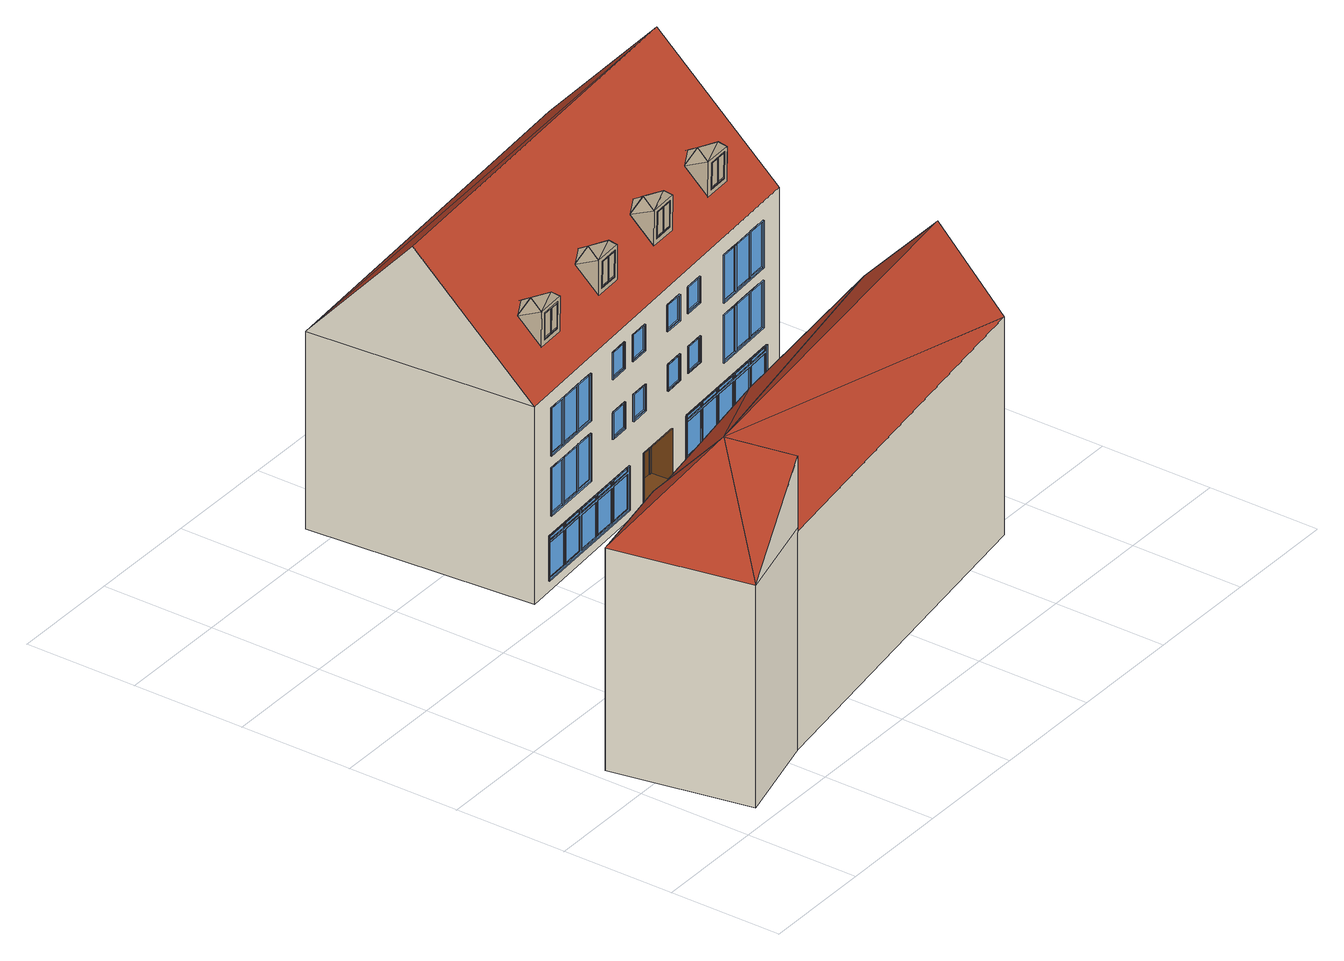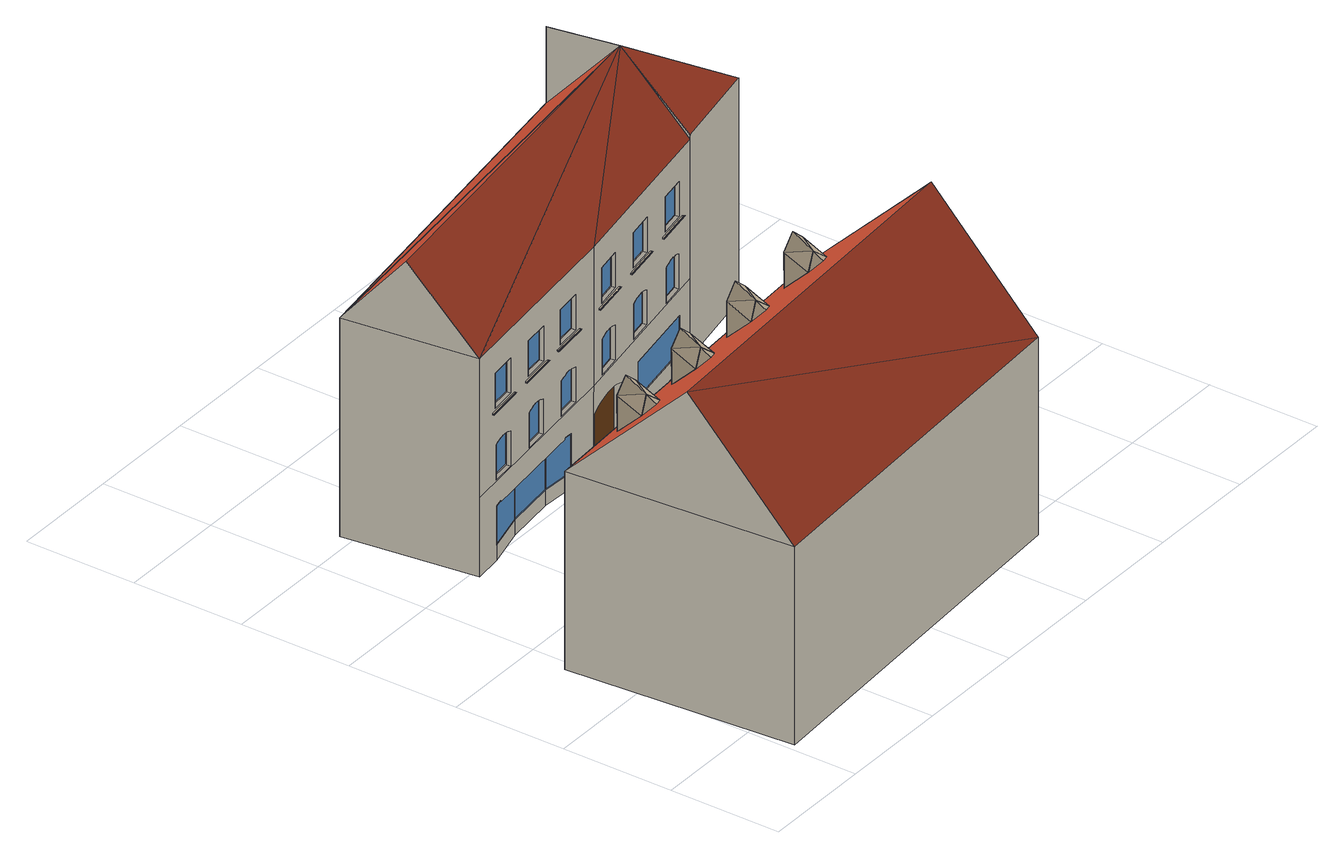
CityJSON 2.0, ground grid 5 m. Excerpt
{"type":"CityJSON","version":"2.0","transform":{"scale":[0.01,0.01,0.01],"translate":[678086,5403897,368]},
"CityObjects":{
"building1":{"type":"Building","attributes":{"dataAvailable":"NotSufficient","measuredHeight":13.22},"children":["building1-1","building1-2","building1-3","building1-4","building1-5","building1-6","building1-7"],"geometry":[{"type":"MultiSurface","lod":"3","boundaries":[[[0,1,2]],[[3,1,4]],[[5,1,3]],[[1,5,6]],[[7,1,0]],[[2,1,8]],[[1,2,9]],[[0,1,9]],[[1,7,10]],[[6,5,11]],[[8,12,13,2]],[[14,12,8,11,5]],[[0,2,13,15,16]],[[17,18,19,20]],[[21,22,23,24]],[[25,26,27,28]],[[29,30,31,32]],[[33,34,35,36]],[[37,38,39,40]],[[41,42,43,44]],[[45,46,47,48]],[[49,50,51,52]],[[53,54,55,56]],[[57,58,59,60]],[[61,62,63,64]],[[65,66,67,68]],[[69,70,71,72]],[[73,74,75,76]],[[77,78,79,80]],[[81,82,83,84]],[[11,8,1,6]],[[9,2,0]],[[10,4,1]],[[85,86,87,88]],[[89,90,91,92]],[[93,94,95,96]],[[97,98,99,100]],[[101,102,103,104]],[[105,106,107,108]],[[109,110,111,112]],[[113,114,3,4,10,115]],[[5,3,114,14]],[[0,16,116,7],[38,37,34,33],[26,25,22,21],[102,101,98,97,117,118,119,120,121,122,123,124,125,126,127],[58,57,62,61,128,129,130,131,132,133,134,135,136,137,138],[54,53,94,93,139,140,141,142,143,144,145,146,147,148,149],[110,109,106,105]],[[150,151,152,153,154,155,156,15,16,116]],[[7,116,115,10],[78,77,82,81,157,158,159,160,161,162,163,164,165,166,167],[66,65,70,69,168,169,170,171,172,173,174,175,176,177,178],[46,45,50,49],[74,73,42,41],[86,85,90,89,179,180,181,182,183,184,185,186,187,188,189],[30,29,18,17]],[[190,191,192,193]],[[194,195,196,197]],[[198,155,156,199]],[[152,200,201,151]],[[200,198,199,201]],[[193,192,197,196]],[[202,203,204,205]],[[206,207,208,209]],[[202,191,190,195,194,113,115,116,150,207,206,210,211,212,213,214,215,216,217,218,219,220,203],[221,222,223,224]],[[208,205,204,225,226,227,228,229,230,231,232,233,234,235,209]],[[236,237,238,239]],[[240,241,242,243]],[[244,245,198,200],[246,247,248,249]],[[247,246,249,248]],[[250,251,252,253,254,255,256,257,258,259,260,261,262,263,264]],[[153,244,200,152],[265,266,267,268]],[[266,265,268,267]],[[269,270,271,272]],[[245,154,155,198],[270,269,272,271]],[[273,274,275,276,277,278,279,280,281,282,283,284,285,286,287]],[[288,289,290,291]],[[292,293,294,295,296,297,298,299,300,301,302,303,304,305,306]],[[307,308,309,310,311,312,313,314,315,316,317,318,319,320,321]],[[322,323,324,325]],[[326,327,328,329]],[[330,331,332,333,334,335,336,337,338,339,340,341,342,343,344]],[[345,346,347,348,349,350,351,352,353,354,355,356,357,358,359]],[[360,361,362,363]],[[364,365,366,367]],[[194,197,192,191,202,205,208,207,150,151,201,199,156,15,13,12,14,114,113]],[[26,21,24,27]],[[38,33,36,39]],[[147,146,368,369]],[[146,145,370,368]],[[149,148,371,372]],[[30,17,20,31]],[[244,153,154,245]],[[46,49,52,47]],[[74,41,44,75]],[[168,69,72,373]],[[143,142,374,375]],[[54,149,372,55]],[[141,140,376,377]],[[140,139,378,376]],[[142,141,377,374]],[[145,144,379,370]],[[148,147,369,371]],[[135,134,380,381]],[[132,131,382,383]],[[136,135,381,384]],[[138,137,385,386]],[[144,143,375,379]],[[58,138,386,59]],[[128,61,64,387]],[[133,132,383,388]],[[130,129,389,390]],[[131,130,390,382]],[[137,136,384,385]],[[134,133,388,380]],[[129,128,387,389]],[[219,218,227,226]],[[216,215,230,229]],[[215,214,231,230]],[[217,216,229,228]],[[214,213,232,231]],[[213,212,233,232]],[[203,220,225,204]],[[220,219,226,225]],[[218,217,228,227]],[[177,176,391,392]],[[171,170,393,394]],[[160,159,395,396]],[[169,168,373,397]],[[170,169,397,393]],[[172,171,394,398]],[[166,165,399,400]],[[174,173,401,402]],[[157,81,84,403]],[[178,177,392,404]],[[66,178,404,67]],[[176,175,405,391]],[[175,174,402,405]],[[173,172,398,401]],[[164,163,406,407]],[[158,157,403,408]],[[78,167,409,79]],[[163,162,410,406]],[[161,160,396,411]],[[165,164,407,399]],[[162,161,411,410]],[[167,166,400,409]],[[159,158,408,395]],[[86,189,412,87]],[[187,186,413,414]],[[183,182,415,416]],[[185,184,417,418]],[[188,187,414,419]],[[180,179,420,421]],[[186,185,418,413]],[[184,183,416,417]],[[182,181,422,415]],[[189,188,419,412]],[[181,180,421,422]],[[139,93,96,378]],[[127,126,423,424]],[[125,124,425,426]],[[124,123,427,425]],[[117,97,100,428]],[[123,122,429,427]],[[122,121,430,429]],[[119,118,431,432]],[[120,119,432,433]],[[121,120,433,430]],[[118,117,428,431]],[[126,125,426,423]],[[102,127,424,103]],[[179,89,92,420]],[[211,210,235,234]],[[212,211,234,233]],[[210,206,209,235]],[[110,105,108,111]],[[195,190,193,196]],[[34,37,40,35]],[[22,25,28,23]],[[18,29,32,19]],[[42,73,76,43]],[[50,45,48,51]],[[62,57,60,63]],[[94,53,56,95]],[[70,65,68,71]],[[82,77,80,83]],[[90,85,88,91]],[[98,101,104,99]],[[106,109,112,107]]],"semantics":{"surfaces":[{"type":"RoofSurface","klumMaterialClass":"Ceramic","klumMaterialIndex":"D105","materialUncertainty":"0.3"},{"type":"RoofSurface","klumMaterialClass":"Ceramic","klumMaterialIndex":"D201","materialUncertainty":"0.3"},{"type":"WallSurface"},{"type":"WallSurface","klumMaterialIndex":"I202","materialUncertainty":"0.3","klumMaterialClass":"Plaster"},{"type":"WallSurface","klumMaterialClass":"Limestone","klumMaterialIndex":"G002","materialUncertainty":"0.3"},{"type":"WallSurface","materialUncertainty":"0.3"},{"type":"Door","klumMaterialClass":"Wood","klumMaterialIndex":"L001","_cityeditor_layer":"Unclassified.LoD3"},{"type":"Window","frameMaterialClass":"Metal","frameMaterialName":"Copper","frameMaterialUncertainty":"0.3","paneMaterialClass":"Glass","_cityeditor_layer":"Unclassified.LoD3"},{"type":"Window","frameKlumMaterialClass":"Wood","frameKlumMaterialIndex":"L101","paneMaterialClass":"Glass","_cityeditor_layer":"Unclassified.LoD3"},{"type":"Window","materialUncertainty":"0.3","frameMaterialClass":"Metal","frameMaterialName":"Copper","frameMaterialUncertainty":"0.3","paneMaterialClass":"Glass","_cityeditor_layer":"Unclassified.LoD3"},{"type":"GroundSurface"},{"type":"OuterCeilingSurface"},{"type":"OuterCeilingSurface","materialUncertainty":"0.3"},{"type":"OuterFloorSurface"}],"values":[null,0,0,0,1,1,1,1,1,2,2,2,2,2,2,2,2,2,2,2,2,2,2,2,2,2,2,2,2,2,2,2,2,2,2,2,2,2,2,2,3,3,3,4,3,5,5,4,4,4,5,4,4,4,6,7,8,9,9,8,9,9,9,9,8,8,8,8,8,8,8,8,8,8,10,11,11,11,11,11,11,11,11,11,11,11,11,11,11,11,11,11,11,11,11,11,11,11,11,11,11,11,11,11,11,11,11,11,11,11,11,11,11,11,11,11,11,11,11,11,11,11,11,11,11,11,11,11,11,11,11,11,11,11,11,11,11,11,11,11,11,11,11,11,11,11,11,11,11,11,11,11,11,11,11,11,11,11,11,11,11,11,11,11,11,11,12,13,13,13,13,13,13,13,13,13,13,13,13]}}]},
"building1-1":{"type":"BuildingInstallation","attributes":{"klumMaterialClass":"Concrete","klumMaterialIndex":"E303","materialUncertainty":"0.3","_cityeditor_layer":"Unclassified.LoD3","relationToConstruction":"outside"},"parents":["building1"],"geometry":[{"type":"MultiSurface","lod":"3","boundaries":[[[434,435,436,437,438]],[[439,440,441,442]],[[443,437,436,444]],[[445,446,447,448]],[[446,439,442,447]],[[442,441,448,447]],[[437,443,449,448,441,438]],[[435,450,444,436]],[[445,448,449,451]],[[444,450,451,449,443]],[[441,440,434,438]]]}]},
"building1-2":{"type":"BuildingInstallation","attributes":{"klumMaterialClass":"Concrete","klumMaterialIndex":"E303","materialUncertainty":"0.3","_cityeditor_layer":"Unclassified.LoD3","relationToConstruction":"outside"},"parents":["building1"],"geometry":[{"type":"MultiSurface","lod":"3","boundaries":[[[452,453,454,455,456]],[[457,458,459,460]],[[461,455,454,462]],[[463,464,465,466]],[[464,457,460,465]],[[460,459,466,465]],[[455,461,467,466,459,456]],[[453,468,462,454]],[[463,466,467,469]],[[462,468,469,467,461]],[[459,458,452,456]]]}]},
"building1-3":{"type":"BuildingInstallation","attributes":{"klumMaterialClass":"Concrete","klumMaterialIndex":"E303","materialUncertainty":"0.3","_cityeditor_layer":"Unclassified.LoD3","relationToConstruction":"outside"},"parents":["building1"],"geometry":[{"type":"MultiSurface","lod":"3","boundaries":[[[470,471,472,473,474]],[[475,476,477,478]],[[479,473,472,480]],[[481,482,483,484]],[[482,475,478,483]],[[478,477,484,483]],[[473,479,485,484,477,474]],[[471,486,480,472]],[[481,484,485,487]],[[480,486,487,485,479]],[[477,476,470,474]]]}]},
"building1-4":{"type":"BuildingInstallation","attributes":{"klumMaterialClass":"Concrete","klumMaterialIndex":"E303","materialUncertainty":"0.3","_cityeditor_layer":"Unclassified.LoD3","relationToConstruction":"outside"},"parents":["building1"],"geometry":[{"type":"MultiSurface","lod":"3","boundaries":[[[488,489,490,491,492]],[[493,494,495,496]],[[497,491,490,498]],[[499,500,501,502]],[[500,493,496,501]],[[496,495,502,501]],[[491,497,503,502,495,492]],[[489,504,498,490]],[[499,502,503,505]],[[498,504,505,503,497]],[[495,494,488,492]]]}]},
"building1-5":{"type":"BuildingInstallation","attributes":{"klumMaterialClass":"Concrete","klumMaterialIndex":"E303","materialUncertainty":"0.3","_cityeditor_layer":"Unclassified.LoD3","relationToConstruction":"outside"},"parents":["building1"],"geometry":[{"type":"MultiSurface","lod":"3","boundaries":[[[506,507,508,509,510]],[[511,512,513,514]],[[515,509,508,516]],[[517,518,519,520]],[[518,511,514,519]],[[514,513,520,519]],[[509,515,521,520,513,510]],[[507,522,516,508]],[[517,520,521,523]],[[516,522,523,521,515]],[[513,512,506,510]]]}]},
"building1-6":{"type":"BuildingInstallation","attributes":{"klumMaterialClass":"Concrete","klumMaterialIndex":"E303","materialUncertainty":"0.3","_cityeditor_layer":"Unclassified.LoD3","relationToConstruction":"outside"},"parents":["building1"],"geometry":[{"type":"MultiSurface","lod":"3","boundaries":[[[524,525,526,527,528]],[[529,530,531,532]],[[533,527,526,534]],[[535,536,537,538]],[[536,529,532,537]],[[532,531,538,537]],[[527,533,539,538,531,528]],[[525,540,534,526]],[[535,538,539,541]],[[534,540,541,539,533]],[[531,530,524,528]]]}]},
"building1-7":{"type":"BuildingInstallation","attributes":{"materialUncertainty":"1","_cityeditor_layer":"Unclassified.LoD3","relationToConstruction":"outside"},"parents":["building1"],"geometry":[{"type":"MultiSurface","lod":"3","boundaries":[[[542,543,544,545]]]}]},
"building2":{"type":"Building","attributes":{"name":"building","DataAvailable":"Sufficient","opendrive_dynamic":"false","opendrive_name":"building","opendrive_orientation":"none","opendrive_type":"BUILDING","measuredHeight":14.51},"children":["building2-1","building2-2","building2-3","building2-4"],"geometry":[{"type":"MultiSurface","lod":"3","boundaries":[[[546,547,548]],[[547,546,549]],[[547,549,550,551]],[[550,549,546]],[[548,551,552,553]],[[550,546,554,555]],[[551,548,547]],[[546,548,553,554]],[[555,556,557,558,559,560,552,551,550],[561,562,563,564],[565,566,567,568],[569,570,571,572],[573,574,575,576],[577,578,579,580],[581,582,583,584],[585,586,587,588],[589,590,591,592],[593,594,595,596],[597,598,599,600],[601,602,603,604],[605,606,607,608],[609,610,611,612],[613,614,615,616]],[[617,598,618,619]],[[598,597,620,618]],[[597,621,622,620]],[[621,617,619,622]],[[623,624,625,626]],[[619,618,620,622],[627,628,629,630]],[[623,624,628,627]],[[624,625,629,628]],[[625,626,630,629]],[[626,623,627,630]],[[631,602,632,633]],[[602,601,634,632]],[[601,635,636,634]],[[635,631,633,636]],[[637,638,639,640]],[[633,632,634,636],[641,642,643,644]],[[637,638,642,641]],[[638,639,643,642]],[[639,640,644,643]],[[640,637,641,644]],[[610,609,645,646]],[[609,612,647,645]],[[612,611,648,647]],[[611,610,646,648]],[[649,650,651,652]],[[646,645,647,648],[653,654,655,656]],[[649,650,654,653]],[[650,651,655,654]],[[651,652,656,655]],[[652,649,653,656]],[[657,613,658,659]],[[613,616,660,658]],[[616,661,662,660]],[[661,657,659,662]],[[663,664,665,666]],[[659,658,660,662],[667,668,669,670]],[[663,664,668,667]],[[664,665,669,668]],[[665,666,670,669]],[[666,663,667,670]],[[607,606,671,672]],[[606,605,673,671]],[[605,608,674,673]],[[608,607,672,674]],[[675,676,677,678]],[[672,671,673,674],[679,680,681,682]],[[675,676,680,679]],[[676,677,681,680]],[[677,678,682,681]],[[678,675,679,682]],[[683,684,685,686]],[[572,571,687,688]],[[686,685,689,690]],[[570,569,691,692]],[[693,694,695,696]],[[697,698,694,693]],[[699,684,683,700,701,702,703,704]],[[705,706,698,697,707,708,709,710]],[[571,570,692,706,705,701,700,687]],[[691,569,572,688,699,704,708,707]],[[707,697,711,712,698,706,692,691]],[[693,696,711,697]],[[696,695,712,711]],[[695,694,698,712]],[[713,710,709,714]],[[703,702,715,716]],[[716,715,713,714]],[[703,709,708,704]],[[716,714,709,703]],[[700,683,717,718,684,699,688,687]],[[686,690,717,683]],[[690,689,718,717]],[[689,685,684,718]],[[705,710,702,701]],[[713,715,702,710]],[[587,586,719,720]],[[586,585,721,719]],[[585,588,722,721]],[[588,587,720,722]],[[723,724,725,726]],[[720,719,721,722],[727,728,729,730]],[[723,724,728,727]],[[724,725,729,728]],[[725,726,730,729]],[[726,723,727,730]],[[731,732,733,734]],[[581,584,735,736]],[[734,733,737,738]],[[583,582,739,740]],[[741,742,743,744]],[[745,746,742,741]],[[747,732,731,748,749,750,751,752]],[[753,754,746,745,755,756,757,758]],[[584,583,740,754,753,749,748,735]],[[739,582,581,736,747,752,756,755]],[[755,745,759,760,746,754,740,739]],[[741,744,759,745]],[[744,743,760,759]],[[743,742,746,760]],[[761,758,757,762]],[[751,750,763,764]],[[764,763,761,762]],[[751,757,756,752]],[[764,762,757,751]],[[748,731,765,766,732,747,736,735]],[[734,738,765,731]],[[738,737,766,765]],[[737,733,732,766]],[[753,758,750,749]],[[761,763,750,758]],[[595,594,767,768]],[[594,593,769,767]],[[593,596,770,769]],[[596,595,768,770]],[[771,772,773,774]],[[768,767,769,770],[775,776,777,778]],[[771,772,776,775]],[[772,773,777,776]],[[773,774,778,777]],[[774,771,775,778]],[[779,780,781,782]],[[577,580,783,784]],[[782,781,785,786]],[[579,578,787,788]],[[789,790,791,792]],[[793,794,790,789]],[[795,780,779,796,797,798,799,800]],[[801,802,794,793,803,804,805,806]],[[580,579,788,802,801,797,796,783]],[[787,578,577,784,795,800,804,803]],[[803,793,807,808,794,802,788,787]],[[789,792,807,793]],[[792,791,808,807]],[[791,790,794,808]],[[809,806,805,810]],[[799,798,811,812]],[[812,811,809,810]],[[799,805,804,800]],[[812,810,805,799]],[[796,779,813,814,780,795,784,783]],[[782,786,813,779]],[[786,785,814,813]],[[785,781,780,814]],[[801,806,798,797]],[[809,811,798,806]],[[591,590,815,816]],[[590,589,817,815]],[[589,592,818,817]],[[592,591,816,818]],[[819,820,821,822]],[[816,815,817,818],[823,824,825,826]],[[819,820,824,823]],[[820,821,825,824]],[[821,822,826,825]],[[822,819,823,826]],[[827,828,829,830]],[[576,575,831,832]],[[830,829,833,834]],[[574,573,835,836]],[[837,838,839,840]],[[841,842,838,837]],[[843,828,827,844,845,846,847,848]],[[849,850,842,841,851,852,853,854]],[[575,574,836,850,849,845,844,831]],[[835,573,576,832,843,848,852,851]],[[851,841,855,856,842,850,836,835]],[[837,840,855,841]],[[840,839,856,855]],[[839,838,842,856]],[[857,854,853,858]],[[847,846,859,860]],[[860,859,857,858]],[[847,853,852,848]],[[860,858,853,847]],[[844,827,861,862,828,843,832,831]],[[830,834,861,827]],[[834,833,862,861]],[[833,829,828,862]],[[849,854,846,845]],[[857,859,846,854]],[[863,864,865,866]],[[867,868,869,870]],[[871,872,873,874]],[[559,871,874,875]],[[876,559,875,877]],[[870,869,878,879]],[[863,866,880,881]],[[866,865,882,880]],[[864,863,881,883]],[[880,882,877,875,874,873,884,885,879,878,883,881]],[[868,867,885,884]],[[867,870,879,885]],[[872,876,877,882,865,864,883,878,869,868,884,873]],[[876,557,556,560]],[[886,887,888,889],[890,891,892,893],[894,895,896,897],[898,899,900,901],[902,903,904,905],[906,907,908,909],[910,911,912,913],[914,915,916,917],[918,919,920,921],[922,923,924,925],[926,927,928,929]],[[930,931,932,933],[934,935,936,937],[938,939,940,941],[942,943,944,945],[946,947,948,949],[950,951,952,953],[954,955,956,957],[958,959,960,961],[962,963,964,965],[966,967,968,969],[970,971,972,973]],[[964,965,962,963]],[[973,970,971,972]],[[968,969,966,967]],[[941,938,939,940]],[[948,949,946,947]],[[945,942,943,944]],[[936,937,934,935]],[[956,957,954,955]],[[953,950,951,952]],[[961,958,959,960]],[[949,948,905,904]],[[943,942,899,898]],[[936,935,890,893]],[[942,945,900,899]],[[950,953,908,907]],[[954,957,912,911]],[[957,956,913,912]],[[958,961,916,915]],[[933,932,889,888]],[[941,940,897,896]],[[935,934,891,890]],[[939,938,895,894]],[[938,941,896,895]],[[930,933,888,887]],[[944,943,898,901]],[[946,949,904,903]],[[951,950,907,906]],[[931,930,887,886]],[[952,951,906,909]],[[932,931,886,889]],[[934,937,892,891]],[[959,958,915,914]],[[948,947,902,905]],[[953,952,909,908]],[[955,954,911,910]],[[956,955,910,913]],[[961,960,917,916]],[[945,944,901,900]],[[937,936,893,892]],[[940,939,894,897]],[[947,946,903,902]],[[960,959,914,917]],[[967,966,923,922]],[[962,965,920,919]],[[968,967,922,925]],[[965,964,921,920]],[[969,968,925,924]],[[963,962,919,918]],[[964,963,918,921]],[[970,973,928,927]],[[973,972,929,928]],[[972,971,926,929]],[[966,969,924,923]],[[971,970,927,926]],[[889,888,566,565]],[[886,889,565,568]],[[888,887,567,566]],[[887,886,568,567]],[[974,975,976,977],[978,979,980,981],[982,983,984,985],[986,987,988,989],[990,991,992,993],[994,995,996,997],[998,999,1000,1001],[1002,1003,1004,1005],[1006,1007,1008,1009],[1010,1011,1012,1013],[1014,1015,1016,1017]],[[1018,1019,1020,1021],[1022,1023,1024,1025],[1026,1027,1028,1029],[1030,1031,1032,1033],[1034,1035,1036,1037],[1038,1039,1040,1041],[1042,1043,1044,1045],[1046,1047,1048,1049],[1050,1051,1052,1053],[1054,1055,1056,1057],[1058,1059,1060,1061]],[[1052,1053,1050,1051]],[[1061,1058,1059,1060]],[[1056,1057,1054,1055]],[[1029,1026,1027,1028]],[[1036,1037,1034,1035]],[[1033,1030,1031,1032]],[[1024,1025,1022,1023]],[[1044,1045,1042,1043]],[[1041,1038,1039,1040]],[[1049,1046,1047,1048]],[[1037,1036,993,992]],[[1031,1030,987,986]],[[1024,1023,978,981]],[[1030,1033,988,987]],[[1038,1041,996,995]],[[1042,1045,1000,999]],[[1045,1044,1001,1000]],[[1046,1049,1004,1003]],[[1021,1020,977,976]],[[1029,1028,985,984]],[[1023,1022,979,978]],[[1027,1026,983,982]],[[1026,1029,984,983]],[[1018,1021,976,975]],[[1032,1031,986,989]],[[1034,1037,992,991]],[[1039,1038,995,994]],[[1019,1018,975,974]],[[1040,1039,994,997]],[[1020,1019,974,977]],[[1022,1025,980,979]],[[1047,1046,1003,1002]],[[1036,1035,990,993]],[[1041,1040,997,996]],[[1043,1042,999,998]],[[1044,1043,998,1001]],[[1049,1048,1005,1004]],[[1033,1032,989,988]],[[1025,1024,981,980]],[[1028,1027,982,985]],[[1035,1034,991,990]],[[1048,1047,1002,1005]],[[1055,1054,1011,1010]],[[1050,1053,1008,1007]],[[1056,1055,1010,1013]],[[1053,1052,1009,1008]],[[1057,1056,1013,1012]],[[1051,1050,1007,1006]],[[1052,1051,1006,1009]],[[1058,1061,1016,1015]],[[1061,1060,1017,1016]],[[1060,1059,1014,1017]],[[1054,1057,1012,1011]],[[1059,1058,1015,1014]],[[977,976,562,1062]],[[974,977,1062,1063]],[[976,975,563,562]],[[975,974,1063,563]],[[555,554,553,552,560,556]]],"semantics":{"surfaces":[{"type":"RoofSurface"},{"type":"WallSurface"},{"type":"Window"},{"type":"Door"},{"type":"GroundSurface"}],"values":[0,0,0,1,1,1,1,1,1,2,2,2,2,2,2,2,2,2,2,2,2,2,2,2,2,2,2,2,2,2,2,2,2,2,2,2,2,2,2,2,2,2,2,2,2,2,2,2,2,2,2,2,2,2,2,2,2,2,2,2,2,2,2,2,2,2,2,2,2,2,2,2,2,2,2,2,2,2,2,2,2,2,2,2,2,2,2,2,2,2,2,2,2,2,2,2,2,2,2,2,2,2,2,2,2,2,2,2,2,2,2,2,2,2,2,2,2,2,2,2,2,2,2,2,2,2,2,2,2,2,2,2,2,2,2,2,2,2,2,2,2,2,2,2,2,2,2,2,2,2,2,2,2,2,2,2,2,2,2,2,2,2,2,2,2,2,2,2,2,2,2,2,2,2,2,2,2,2,2,2,2,2,2,2,2,2,2,2,2,3,3,3,3,3,3,3,3,3,3,3,3,3,3,2,2,2,2,2,2,2,2,2,2,2,2,2,2,2,2,2,2,2,2,2,2,2,2,2,2,2,2,2,2,2,2,2,2,2,2,2,2,2,2,2,2,2,2,2,2,2,2,2,2,2,2,2,2,2,2,2,2,2,2,2,2,2,2,2,2,2,2,2,2,2,2,2,2,2,2,2,2,2,2,2,2,2,2,2,2,2,2,2,2,2,2,2,2,2,2,2,2,2,2,2,2,2,2,2,2,2,2,2,2,2,2,2,2,2,2,2,2,2,2,4]}}]},
"building2-1":{"type":"BuildingInstallation","attributes":{"relationToConstruction":"outside"},"parents":["building2"],"geometry":[{"type":"MultiSurface","lod":"3","boundaries":[[[1064,1065,1066,1067]],[[1067,1068,1069,1064]],[[1070,1071,1072,1073]],[[1065,1072,1071,1066],[1074,1075,1076,1077]],[[1078,1079,1080,1068]],[[1081,1082,1083,1084,1085,1086,1087]],[[1088,1089,1090,1091]],[[1092,1075,1076,1093]],[[1094,1095,1096,1097]],[[1098,1088,1091,1099]],[[1100,1101,1095,1102]],[[1103,1104,1105,1106],[1107,1108,1092,1093]],[[1109,1110,1102,1111]],[[1097,1096,1110,1109,1088,1089]],[[1112,1113,1090,1089]],[[1106,1100,1114,1103]],[[1115,1116,1117,1118]],[[1116,1115,1119,1120]],[[1121,1122,1079,1078]],[[1069,1123,1122,1121]],[[1124,1125,1118,1117]],[[1068,1080,1123,1069]],[[1098,1099,1113,1112]],[[1125,1124,1120,1119]],[[1119,1125,1118,1115],[1070,1073,1064,1069,1121,1078,1068,1067]],[[1067,1066,1071,1070]],[[1075,1076,1077,1074]],[[1103,1114,1126,1104]],[[1097,1089,1112,1098,1088,1109,1111,1094]],[[1073,1072,1065,1064]],[[1077,1107,1093,1076]],[[1079,1122,1123,1080],[1099,1091,1090,1113]],[[1113,1099,1091,1090]],[[1074,1108,1107,1077]],[[1120,1124,1117,1116],[1096,1095,1101,1126,1114,1100,1102,1110]],[[1101,1100,1106,1105]],[[1104,1126,1101,1105]],[[1084,1083,1127]],[[1108,1074,1075,1092]],[[1102,1095,1094,1111]],[[1128,1086,1087]],[[1083,1129,1082]],[[1130,1128,1087]],[[1131,1082,1081]],[[1087,1131,1081]],[[1129,1130,1082]],[[1131,1132,1082]],[[1131,1133,1132]],[[1131,1134,1133]],[[1134,1131,1087]],[[1087,1130,1082,1081]],[[1130,1087,1131,1135]],[[1130,1135,1131,1082]],[[1134,1087,1086,1085]],[[1132,1134,1085,1084,1127],[1115,1118,1125,1119]],[[1131,1134,1132]],[[1132,1127,1083,1082]],[[1132,1133,1134]]]}]},
"building2-2":{"type":"BuildingInstallation","attributes":{"relationToConstruction":"outside"},"parents":["building2"],"geometry":[{"type":"MultiSurface","lod":"3","boundaries":[[[1136,1137,1138,1139]],[[1139,1140,1141,1136]],[[1142,1143,1144,1145]],[[1137,1144,1143,1138],[1146,1147,1148,1149]],[[1150,1151,1152,1140]],[[1153,1154,1155,1156,1157,1158,1159]],[[1160,1161,1162,1163]],[[1164,1147,1148,1165]],[[1166,1167,1168,1169]],[[1170,1160,1163,1171]],[[1172,1173,1167,1174]],[[1175,1176,1177,1178],[1179,1180,1164,1165]],[[1181,1182,1174,1183]],[[1169,1168,1182,1181,1160,1161]],[[1184,1185,1162,1161]],[[1178,1172,1186,1175]],[[1187,1188,1189,1190]],[[1188,1187,1191,1192]],[[1193,1194,1151,1150]],[[1141,1195,1194,1193]],[[1196,1197,1190,1189]],[[1140,1152,1195,1141]],[[1170,1171,1185,1184]],[[1197,1196,1192,1191]],[[1191,1197,1190,1187],[1142,1145,1136,1141,1193,1150,1140,1139]],[[1139,1138,1143,1142]],[[1147,1148,1149,1146]],[[1175,1186,1198,1176]],[[1169,1161,1184,1170,1160,1181,1183,1166]],[[1145,1144,1137,1136]],[[1149,1179,1165,1148]],[[1151,1194,1195,1152],[1171,1163,1162,1185]],[[1185,1171,1163,1162]],[[1146,1180,1179,1149]],[[1192,1196,1189,1188],[1168,1167,1173,1198,1186,1172,1174,1182]],[[1173,1172,1178,1177]],[[1176,1198,1173,1177]],[[1156,1155,1199]],[[1180,1146,1147,1164]],[[1174,1167,1166,1183]],[[1157,1200,1158]],[[1201,1158,1159]],[[1155,1202,1154]],[[1203,1201,1159]],[[1204,1154,1153]],[[1159,1204,1153]],[[1202,1203,1154]],[[1204,1205,1154]],[[1204,1206,1205]],[[1204,1207,1206]],[[1207,1204,1159]],[[1159,1203,1154,1153]],[[1203,1159,1204,1208]],[[1203,1208,1204,1154]],[[1207,1159,1158,1200]],[[1205,1207,1200,1157,1156,1199],[1187,1190,1197,1191]],[[1204,1207,1205]],[[1205,1199,1155,1154]],[[1205,1206,1207]]]}]},
"building2-3":{"type":"BuildingInstallation","attributes":{"relationToConstruction":"outside"},"parents":["building2"],"geometry":[{"type":"MultiSurface","lod":"3","boundaries":[[[1209,1210,1211,1212]],[[1212,1213,1214,1209]],[[1215,1216,1217,1218]],[[1210,1217,1216,1211],[1219,1220,1221,1222]],[[1223,1224,1225,1213]],[[1226,1227,1228,1229,1230,1231,1232]],[[1233,1234,1235,1236]],[[1237,1220,1221,1238]],[[1239,1240,1241,1242]],[[1243,1233,1236,1244]],[[1245,1246,1240,1247]],[[1248,1249,1250,1251],[1252,1253,1237,1238]],[[1254,1255,1247,1256]],[[1242,1241,1255,1254,1233,1234]],[[1257,1258,1235,1234]],[[1251,1245,1259,1248]],[[1260,1261,1262,1263]],[[1261,1260,1264,1265]],[[1266,1267,1224,1223]],[[1214,1268,1267,1266]],[[1269,1270,1263,1262]],[[1213,1225,1268,1214]],[[1243,1244,1258,1257]],[[1270,1269,1265,1264]],[[1264,1270,1263,1260],[1215,1218,1209,1214,1266,1223,1213,1212]],[[1212,1211,1216,1215]],[[1220,1221,1222,1219]],[[1248,1259,1271,1249]],[[1242,1234,1257,1243,1233,1254,1256,1239]],[[1218,1217,1210,1209]],[[1222,1252,1238,1221]],[[1224,1267,1268,1225],[1244,1236,1235,1258]],[[1258,1244,1236,1235]],[[1219,1253,1252,1222]],[[1265,1269,1262,1261],[1241,1240,1246,1271,1259,1245,1247,1255]],[[1246,1245,1251,1250]],[[1249,1271,1246,1250]],[[1229,1228,1272]],[[1253,1219,1220,1237]],[[1247,1240,1239,1256]],[[1230,1273,1231]],[[1274,1231,1232]],[[1228,1275,1227]],[[1276,1274,1232]],[[1277,1227,1226]],[[1232,1277,1226]],[[1275,1276,1227]],[[1277,1278,1227]],[[1277,1279,1278]],[[1277,1280,1279]],[[1280,1277,1232]],[[1232,1276,1227,1226]],[[1276,1232,1277,1281]],[[1276,1281,1277,1227]],[[1280,1232,1231,1273]],[[1278,1280,1273,1230,1229,1272],[1260,1263,1270,1264]],[[1277,1280,1278]],[[1278,1272,1228,1227]],[[1278,1279,1280]]]}]},
"building2-4":{"type":"BuildingInstallation","attributes":{"relationToConstruction":"outside"},"parents":["building2"],"geometry":[{"type":"MultiSurface","lod":"3","boundaries":[[[1282,1283,1284,1285]],[[1285,1286,1287,1282]],[[1288,1289,1290,1291]],[[1283,1290,1289,1284],[1292,1293,1294,1295]],[[1296,1297,1298,1286]],[[1299,1300,1301,1302,1303,1304,1305]],[[1306,1307,1308,1309]],[[1310,1293,1294,1311]],[[1312,1313,1314,1315]],[[1316,1306,1309,1317]],[[1318,1319,1313,1320]],[[1321,1322,1323,1324],[1325,1326,1310,1311]],[[1327,1328,1320,1329]],[[1315,1314,1328,1327,1306,1307]],[[1330,1331,1308,1307]],[[1324,1318,1332,1321]],[[1333,1334,1335,1336]],[[1334,1333,1337,1338]],[[1339,1340,1297,1296]],[[1287,1341,1340,1339]],[[1342,1343,1336,1335]],[[1286,1298,1341,1287]],[[1316,1317,1331,1330]],[[1343,1342,1338,1337]],[[1337,1343,1336,1333],[1288,1291,1282,1287,1339,1296,1286,1285]],[[1285,1284,1289,1288]],[[1293,1294,1295,1292]],[[1321,1332,1344,1322]],[[1315,1307,1330,1316,1306,1327,1329,1312]],[[1291,1290,1283,1282]],[[1295,1325,1311,1294]],[[1297,1340,1341,1298],[1317,1309,1308,1331]],[[1331,1317,1309,1308]],[[1292,1326,1325,1295]],[[1338,1342,1335,1334],[1314,1313,1319,1344,1332,1318,1320,1328]],[[1319,1318,1324,1323]],[[1322,1344,1319,1323]],[[1302,1301,1345]],[[1326,1292,1293,1310]],[[1320,1313,1312,1329]],[[1346,1304,1305]],[[1301,1347,1300]],[[1348,1346,1305]],[[1349,1300,1299]],[[1305,1349,1299]],[[1347,1348,1300]],[[1349,1350,1300]],[[1349,1351,1350]],[[1349,1352,1351]],[[1352,1349,1305]],[[1305,1348,1300,1299]],[[1348,1305,1349,1353]],[[1348,1353,1349,1300]],[[1352,1305,1304,1303]],[[1350,1352,1303,1302,1345],[1333,1336,1343,1337]],[[1349,1352,1350]],[[1350,1345,1301,1300]],[[1350,1351,1352]]]}]}
},
"vertices":[
[2205,1039,1058],[540,501,1400],[2280,441,1058],[55,705,1078],[488,789,1078],[172,87,1078],[595,196,1400],[1318,934,1058],[595,196,1058],[2245,725,1400],[488,789,1058],[595,196,1078],[595,196,78],[2280,441,78],[172,87,78],[2205,1039,78],[2205,1039,437],[1250,922,926],[1250,922,768],[1253,906,768],[1253,906,926],[1828,995,926],[1828,995,768],[1830,978,768],[1830,978,926],[1706,980,768],[1706,980,926],[1708,963,926],[1708,963,768],[1130,901,768],[1130,901,926],[1132,884,926],[1132,884,768],[2085,1025,926],[2085,1025,768],[2087,1008,768],[2087,1008,926],[1963,1010,768],[1963,1010,926],[1965,994,926],[1965,994,768],[979,875,926],[979,875,768],[981,858,768],[981,858,926],[583,806,768],[583,806,926],[586,789,926],[586,789,768],[703,827,926],[703,827,768],[706,810,768],[706,810,926],[1711,981,443],[1711,981,601],[1713,964,601],[1713,964,443],[1966,1011,443],[1966,1011,601],[1968,994,601],[1968,994,443],[2078,1024,600],[2078,1024,442],[2080,1007,442],[2080,1007,600],[862,854,445],[862,854,602],[865,838,602],[865,838,445],[973,874,602],[973,874,444],[976,857,444],[976,857,602],[858,854,768],[858,854,926],[861,837,926],[861,837,768],[586,806,445],[586,806,602],[589,789,602],[589,789,445],[697,826,602],[697,826,444],[700,809,444],[700,809,602],[1134,902,445],[1134,902,602],[1137,885,602],[1137,885,445],[1245,921,602],[1245,921,444],[1248,905,444],[1248,905,602],[1822,994,600],[1822,994,442],[1824,977,442],[1824,977,600],[1569,964,600],[1569,964,442],[1571,947,442],[1571,947,600],[1457,951,443],[1457,951,601],[1459,934,601],[1459,934,443],[1579,965,926],[1579,965,768],[1581,948,768],[1581,948,926],[1458,951,768],[1458,951,926],[1460,934,926],[1460,934,768],[488,789,78],[55,705,78],[488,789,437],[1318,934,437],[1560,963,604],[1551,962,607],[1542,961,609],[1532,959,611],[1523,958,612],[1513,957,613],[1503,956,612],[1494,955,611],[1484,954,610],[1475,953,607],[1466,952,604],[2069,1023,604],[2060,1022,607],[2050,1021,609],[2041,1020,611],[2031,1018,612],[2022,1017,613],[2012,1016,612],[2003,1015,611],[1993,1014,610],[1984,1013,607],[1975,1012,604],[1814,993,604],[1805,992,607],[1795,991,609],[1786,989,611],[1776,988,612],[1767,987,613],[1757,986,612],[1748,985,611],[1738,984,610],[1729,983,607],[1720,982,604],[1318,934,78],[1494,955,78],[1494,955,148],[1494,955,322],[2071,1023,322],[2071,1023,148],[2071,1023,78],[688,824,606],[679,823,609],[670,821,611],[661,819,613],[651,818,614],[642,816,614],[632,814,614],[623,813,613],[613,811,612],[604,809,609],[595,808,606],[964,872,606],[955,871,609],[946,869,611],[937,868,613],[927,866,614],[918,864,614],[908,863,614],[899,861,613],[889,859,612],[880,858,609],[871,856,606],[1236,920,606],[1227,918,609],[1218,917,611],[1209,915,613],[1199,913,614],[1190,912,614],[1180,910,614],[1171,908,613],[1161,907,612],[1152,905,609],[1143,904,606],[933,867,142],[933,867,78],[935,856,78],[935,856,142],[851,853,78],[851,853,142],[853,842,142],[853,842,78],[1890,977,148],[1890,977,78],[1652,949,148],[1652,949,78],[1063,890,78],[1063,890,306],[1070,849,306],[1070,849,78],[1315,934,306],[1315,934,78],[1322,893,78],[1322,893,306],[1295,930,315],[1274,927,323],[1254,923,329],[1232,919,333],[1211,915,336],[1189,912,337],[1167,908,336],[1146,904,333],[1124,900,329],[1103,897,323],[1083,893,315],[934,867,319],[577,805,319],[577,805,155],[934,867,155],[1090,853,315],[1110,856,323],[1131,860,329],[1153,864,333],[1174,867,336],[1196,871,337],[1218,875,336],[1239,879,333],[1261,883,329],[1282,886,323],[1302,890,315],[582,803,314],[930,863,314],[930,863,160],[582,803,160],[591,788,921],[702,807,921],[702,807,773],[591,788,773],[1652,949,322],[1890,977,322],[1885,976,153],[1885,976,318],[1657,949,318],[1657,949,153],[594,788,599],[600,789,601],[609,791,604],[617,792,607],[626,794,608],[636,796,609],[645,797,609],[654,799,609],[663,800,608],[672,802,606],[681,804,604],[690,805,601],[695,806,599],[695,806,449],[594,788,450],[1647,949,153],[1647,949,318],[1499,955,318],[1499,955,153],[2066,1022,318],[2066,1022,153],[1895,978,153],[1895,978,318],[1464,932,597],[1470,933,600],[1479,934,602],[1488,935,605],[1497,936,606],[1506,937,607],[1515,938,608],[1525,939,607],[1534,941,606],[1543,942,604],[1552,943,602],[1561,944,599],[1566,945,597],[1566,944,447],[1464,932,448],[1465,932,921],[1577,946,921],[1577,946,773],[1465,932,773],[870,837,599],[876,838,601],[885,839,604],[894,841,607],[903,842,608],[912,844,609],[921,846,609],[930,847,609],[939,849,608],[948,850,606],[957,852,604],[966,853,601],[971,854,599],[971,854,449],[870,837,450],[1142,884,599],[1148,885,601],[1157,887,604],[1166,888,607],[1175,890,608],[1184,891,609],[1193,893,609],[1202,895,609],[1211,896,608],[1220,898,606],[1229,899,604],[1238,901,601],[1243,902,599],[1243,902,449],[1142,884,450],[866,836,921],[977,855,921],[977,855,773],[866,836,773],[1138,883,921],[1249,903,921],[1249,903,773],[1138,883,773],[1718,962,597],[1724,963,600],[1732,964,602],[1741,965,605],[1751,966,606],[1760,967,607],[1769,968,608],[1778,970,607],[1787,971,606],[1796,972,604],[1805,973,602],[1814,974,599],[1820,974,597],[1820,974,447],[1718,962,448],[1973,992,597],[1979,993,600],[1987,994,602],[1996,995,605],[2005,996,606],[2015,997,607],[2024,999,608],[2033,1000,607],[2042,1001,606],[2051,1002,604],[2060,1003,602],[2069,1004,599],[2075,1005,597],[2075,1004,447],[1973,992,448],[1714,962,921],[1825,975,921],[1825,975,773],[1714,962,773],[1970,992,921],[2082,1005,921],[2082,1005,773],[1970,992,773],[1750,968,611],[1740,967,610],[1759,969,612],[1731,966,607],[1722,965,604],[967,856,606],[1788,973,611],[1778,971,612],[1807,975,607],[1797,974,609],[1816,976,604],[1769,970,613],[2014,999,612],[2005,998,611],[2043,1003,611],[2033,1002,612],[1995,997,610],[1986,996,607],[1977,995,604],[2071,1006,604],[2024,1000,613],[2062,1005,607],[2052,1004,609],[892,842,612],[883,841,609],[949,852,611],[940,851,613],[673,804,611],[664,803,613],[958,854,609],[930,849,614],[616,794,612],[607,793,609],[921,847,614],[911,846,614],[691,807,606],[874,839,606],[902,844,613],[635,798,614],[626,796,613],[682,806,609],[598,791,606],[644,799,614],[654,801,614],[1146,887,606],[1174,892,613],[1164,890,612],[1212,898,613],[1202,897,614],[1193,895,614],[1183,893,614],[1155,888,609],[1239,903,606],[1230,902,609],[1221,900,611],[1477,936,607],[1468,935,604],[1496,938,611],[1486,937,610],[1505,939,612],[1562,946,604],[1515,940,613],[1525,942,612],[1553,945,607],[1544,944,609],[1534,943,611],
[831,849,759],[831,849,760],[829,861,760],[829,861,759],[830,857,759],[833,849,752],[833,849,759],[831,857,759],[831,857,752],[1002,891,759],[1002,891,760],[1002,879,759],[1002,879,752],[1001,887,752],[1001,887,759],[1003,887,759],[1004,879,760],[1004,879,759],
[1936,1007,759],[1936,1007,760],[1935,1019,760],[1935,1019,759],[1935,1015,759],[1938,1007,752],[1938,1007,759],[1937,1015,759],[1937,1015,752],[2109,1040,759],[2109,1040,760],[2109,1028,759],[2109,1028,752],[2108,1036,752],[2108,1036,759],[2109,1036,759],[2110,1028,760],[2110,1028,759],
[1680,977,759],[1680,977,760],[1678,989,760],[1678,989,759],[1679,985,759],[1681,977,752],[1681,977,759],[1680,985,759],[1680,985,752],[1852,1010,759],[1852,1010,760],[1852,998,759],[1852,998,752],[1851,1006,752],[1851,1006,759],[1853,1006,759],[1854,998,760],[1854,998,759],
[1431,947,759],[1431,947,760],[1430,959,760],[1430,959,759],[1430,955,759],[1432,948,752],[1432,948,759],[1431,956,759],[1431,956,752],[1604,981,759],[1604,981,760],[1603,968,759],[1603,968,752],[1602,976,752],[1602,976,759],[1604,977,759],[1605,969,760],[1605,969,759],
[556,801,759],[556,801,760],[554,813,760],[554,813,759],[555,809,759],[558,801,752],[558,801,759],[556,809,759],[556,809,752],[727,843,759],[727,843,760],[727,831,759],[727,831,752],[726,839,752],[726,839,759],[728,839,759],[729,831,760],[729,831,759],
[1103,897,759],[1103,897,760],[1101,909,760],[1101,909,759],[1102,905,759],[1104,897,752],[1104,897,759],[1103,905,759],[1103,905,752],[1274,939,759],[1274,939,760],[1274,926,759],[1274,926,752],[1273,934,752],[1273,934,759],[1275,935,759],[1276,927,760],[1276,927,759],
[930,855,78],[858,843,78],[858,843,136],[930,855,136],
[753,2600,982],[2552,2254,1544],[2517,2730,1005],[788,2127,1522],[827,1585,982],[2592,1712,1004],[2592,1712,116],[2517,2730,117],[753,2600,94],[827,1585,94],[1615,1641,104],[1615,1641,106],[1615,1641,342],[1822,1656,342],[1822,1656,107],[2508,1706,141],[1926,1664,141],[1926,1664,342],[2508,1706,342],[1515,1634,141],[933,1592,141],[933,1592,342],[1515,1634,342],[1236,1614,640],[1236,1614,425],[947,1593,425],[947,1593,640],[1236,1614,910],[1236,1614,695],[947,1593,695],[947,1593,910],[2194,1683,646],[2483,1704,646],[2483,1704,431],[2194,1683,431],[2194,1683,915],[2483,1704,915],[2483,1704,700],[2194,1683,700],[1481,1632,916],[1481,1632,796],[1391,1625,796],[1391,1625,916],[1628,1642,916],[1628,1642,796],[1538,1636,796],[1538,1636,916],[1878,1660,914],[1878,1660,794],[1788,1654,794],[1788,1654,914],[2025,1671,914],[2025,1671,794],[1935,1664,794],[1935,1664,914],[1881,1661,644],[1881,1661,524],[1792,1654,524],[1792,1654,644],[2029,1671,644],[2029,1671,524],[1939,1665,524],[1939,1665,644],[1632,1643,525],[1542,1636,525],[1542,1636,645],[1632,1643,645],[1484,1632,525],[1395,1625,525],[1395,1625,645],[1484,1632,645],[1935,1665,794],[2025,1676,794],[1935,1670,794],[2025,1676,914],[1935,1665,914],[1935,1670,914],[2019,1680,909],[2019,1680,800],[1940,1675,800],[1940,1675,909],[2020,1675,909],[2020,1675,800],[1940,1670,800],[1940,1670,909],[1791,1654,524],[1881,1666,524],[1791,1659,524],[1881,1666,644],[1791,1654,644],[1791,1659,644],[1876,1670,638],[1876,1670,528],[1796,1664,528],[1796,1664,638],[1876,1665,638],[1876,1665,528],[1796,1659,528],[1796,1659,638],[1631,1647,525],[1541,1641,525],[1631,1647,645],[1541,1641,645],[1626,1652,640],[1626,1652,531],[1546,1647,531],[1546,1647,640],[1626,1647,640],[1626,1647,531],[1546,1642,531],[1546,1642,640],[1395,1626,525],[1484,1637,525],[1394,1631,525],[1484,1637,645],[1395,1626,645],[1394,1631,645],[1479,1642,640],[1479,1642,531],[1399,1636,531],[1399,1636,640],[1479,1637,640],[1479,1637,531],[1399,1631,531],[1399,1631,640],[2028,1676,524],[1938,1670,524],[2028,1676,644],[1938,1670,644],[2023,1681,638],[2023,1681,528],[1943,1675,528],[1943,1675,638],[2023,1676,638],[2023,1676,528],[1943,1670,528],[1943,1670,638],[1034,1605,431],[1034,1605,635],[1033,1610,635],[1033,1610,431],[947,1598,425],[947,1598,640],[951,1604,635],[951,1604,431],[1236,1619,640],[1236,1619,425],[1149,1618,635],[1149,1618,431],[1231,1624,431],[1231,1624,635],[1149,1613,635],[1149,1613,431],[1034,1605,640],[1034,1605,425],[1044,1605,425],[1044,1605,431],[1044,1605,635],[1044,1605,640],[1139,1612,425],[1149,1613,425],[1149,1613,640],[1139,1612,640],[1139,1612,635],[1139,1612,431],[1231,1619,635],[1231,1619,431],[1139,1617,431],[1139,1617,635],[1043,1610,431],[1043,1610,635],[952,1599,431],[952,1599,635],[1481,1637,796],[1391,1630,796],[1481,1637,916],[1391,1630,916],[1475,1641,912],[1475,1641,801],[1395,1636,801],[1395,1636,912],[1476,1636,912],[1476,1636,801],[1396,1631,801],[1396,1631,912],[2281,1694,706],[2281,1694,910],[2280,1699,910],[2280,1699,706],[2194,1688,700],[2194,1688,915],[2198,1693,910],[2198,1693,706],[2483,1709,915],[2483,1709,700],[2396,1708,910],[2396,1708,706],[2478,1713,706],[2478,1713,910],[2396,1703,910],[2396,1703,706],[2281,1694,915],[2281,1694,700],[2291,1695,700],[2291,1695,706],[2291,1695,910],[2291,1695,915],[2386,1702,700],[2396,1703,700],[2396,1703,915],[2386,1702,915],[2386,1702,910],[2386,1702,706],[2478,1708,910],[2478,1708,706],[2386,1707,706],[2386,1707,910],[2290,1700,706],[2290,1700,910],[2199,1688,706],[2199,1688,910],[1878,1665,794],[1788,1659,794],[1878,1665,914],[1788,1659,914],[1872,1670,909],[1872,1670,800],[1792,1664,800],[1792,1664,909],[1873,1665,909],[1873,1665,800],[1793,1659,800],[1793,1659,909],[2281,1694,436],[2281,1694,641],[2280,1699,641],[2280,1699,436],[2194,1688,431],[2194,1688,646],[2198,1693,641],[2198,1693,436],[2483,1709,646],[2483,1709,431],[2396,1708,641],[2396,1708,436],[2478,1713,436],[2478,1713,641],[2396,1703,641],[2396,1703,436],[2281,1694,646],[2281,1694,431],[2291,1695,431],[2291,1695,436],[2291,1695,641],[2291,1695,646],[2386,1702,431],[2396,1703,431],[2396,1703,646],[2386,1702,646],[2386,1702,641],[2386,1702,436],[2478,1708,641],[2478,1708,436],[2386,1707,436],[2386,1707,641],[2290,1700,436],[2290,1700,641],[2199,1688,436],[2199,1688,641],[1628,1647,796],[1538,1641,796],[1628,1647,916],[1538,1641,916],[1622,1652,912],[1622,1652,801],[1543,1646,801],[1543,1646,912],[1623,1647,912],[1623,1647,801],[1543,1641,801],[1543,1641,912],[1034,1605,700],[1034,1605,905],[1033,1610,905],[1033,1610,700],[947,1598,695],[947,1598,910],[951,1604,905],[951,1604,700],[1236,1619,910],[1236,1619,695],[1149,1618,905],[1149,1618,700],[1231,1624,700],[1231,1624,905],[1149,1613,905],[1149,1613,700],[1034,1605,910],[1034,1605,695],[1044,1605,695],[1044,1605,700],[1044,1605,905],[1044,1605,910],[1139,1612,695],[1149,1613,695],[1149,1613,910],[1139,1612,910],[1139,1612,905],[1139,1612,700],[1231,1619,905],[1231,1619,700],[1139,1617,700],[1139,1617,905],[1043,1610,700],[1043,1610,905],[952,1599,700],[952,1599,905],[1717,1749,332],[1717,1749,107],[1805,1755,108],[1805,1755,332],[1618,1742,332],[1618,1742,106],[1707,1748,107],[1707,1748,332],[1615,1642,342],[1615,1642,106],[1608,1737,106],[1608,1737,342],[1816,1751,342],[1822,1656,109],[1816,1751,109],[1707,1743,107],[1707,1743,332],[1806,1750,332],[1717,1744,332],[1806,1750,108],[1717,1744,107],[1618,1737,106],[1618,1737,332],[1514,1639,342],[933,1597,342],[933,1597,141],[1514,1639,141],[1392,1630,334],[1392,1630,316],[1287,1623,316],[1287,1623,334],[1170,1614,306],[1277,1622,306],[1277,1622,149],[1170,1614,149],[1402,1631,306],[1506,1639,306],[1506,1639,149],[1402,1631,149],[1055,1606,149],[1055,1606,306],[1160,1614,306],[1160,1614,149],[1045,1605,316],[941,1598,316],[941,1598,334],[1046,1605,334],[1277,1622,334],[1277,1622,316],[1170,1614,316],[1170,1614,334],[1160,1614,316],[1055,1606,316],[1055,1606,334],[1160,1614,334],[941,1598,149],[941,1598,306],[1045,1605,306],[1045,1605,149],[1506,1639,334],[1506,1639,316],[1402,1631,316],[1402,1631,334],[1287,1623,306],[1392,1630,306],[1392,1630,149],[1287,1623,149],[932,1602,342],[1514,1644,342],[1514,1644,141],[932,1602,141],[1391,1635,316],[1391,1635,334],[1287,1628,334],[1287,1628,316],[1277,1627,306],[1170,1619,306],[1170,1619,149],[1277,1627,149],[1506,1644,306],[1401,1636,306],[1401,1636,149],[1506,1643,149],[1055,1611,306],[1055,1611,149],[1160,1619,149],[1160,1619,306],[940,1603,316],[1045,1610,316],[1045,1610,334],[940,1603,334],[1277,1627,316],[1277,1627,334],[1170,1619,334],[1170,1619,316],[1055,1611,316],[1160,1619,316],[1160,1619,334],[1055,1611,334],[940,1603,306],[940,1603,149],[1045,1610,149],[1045,1610,306],[1506,1644,316],[1506,1644,334],[1401,1636,334],[1401,1636,316],[1391,1635,306],[1287,1628,306],[1287,1628,149],[1391,1635,149],[2507,1711,343],[1926,1669,342],[1926,1669,141],[2507,1711,142],[2385,1702,334],[2385,1702,316],[2280,1694,316],[2280,1694,334],[2163,1686,306],[2270,1693,306],[2270,1693,149],[2163,1686,149],[2395,1702,306],[2499,1710,307],[2499,1710,150],[2395,1702,150],[2048,1678,149],[2048,1678,306],[2153,1685,306],[2153,1685,149],[2039,1677,316],[1934,1669,316],[1934,1669,334],[2039,1677,334],[2270,1693,334],[2270,1693,316],[2163,1686,316],[2163,1686,334],[2153,1685,316],[2048,1678,316],[2048,1678,334],[2153,1685,334],[1934,1669,149],[1934,1669,306],[2039,1677,306],[2038,1677,149],[2499,1710,335],[2499,1710,317],[2395,1702,316],[2395,1702,334],[2280,1694,306],[2385,1702,306],[2385,1702,150],[2280,1694,149],[1926,1674,342],[2507,1716,343],[2507,1716,142],[1925,1674,141],[2384,1707,316],[2384,1707,334],[2280,1699,334],[2280,1699,316],[2270,1699,306],[2163,1691,306],[2163,1691,149],[2270,1699,149],[2499,1715,307],[2394,1707,306],[2394,1707,150],[2499,1715,150],[2048,1683,306],[2048,1683,149],[2153,1690,149],[2153,1690,306],[1933,1674,316],[2038,1682,316],[2038,1682,334],[1933,1674,334],[2270,1699,316],[2270,1699,334],[2163,1691,334],[2163,1691,316],[2048,1683,316],[2153,1690,316],[2153,1690,334],[2048,1683,334],[1933,1674,306],[1933,1674,149],[2038,1682,149],[2038,1682,306],[2499,1715,317],[2499,1715,335],[2394,1707,334],[2394,1707,316],[2384,1707,306],[2280,1699,306],[2280,1699,149],[2384,1707,150],[2508,1705,142],[2508,1706,343],
[1112,1713,1116],[1112,1716,1116],[1111,1714,1231],[1111,1711,1231],[1110,1711,1231],[1110,1713,1116],[1154,1714,1232],[1154,1716,1232],[1155,1718,1117],[1155,1716,1117],[1154,1718,1122],[1113,1716,1121],[1112,1714,1226],[1153,1716,1227],[1065,1709,1231],[1065,1711,1231],[1109,1714,1231],[1100,1820,1199],[1166,1825,1200],[1173,1721,1096],[1173,1717,1092],[1041,1709,1092],[1041,1711,1094],[1034,1816,1198],[1066,1718,1121],[1066,1716,1226],[1066,1711,1226],[1067,1713,1121],[1113,1721,1122],[1112,1719,1226],[1109,1719,1232],[1109,1721,1232],[1066,1719,1231],[1066,1716,1231],[1109,1720,1121],[1109,1715,1121],[1111,1723,1116],[1110,1721,1232],[1110,1723,1116],[1155,1723,1117],[1154,1721,1232],[1111,1719,1232],[1111,1721,1116],[1153,1721,1227],[1153,1723,1122],[1066,1718,1116],[1066,1720,1116],[1110,1720,1116],[1108,1719,1226],[1108,1714,1226],[1154,1726,1117],[1156,1716,1113],[1156,1726,1113],[1064,1720,1112],[1065,1710,1112],[1156,1714,1236],[1155,1724,1236],[1066,1710,1116],[1066,1713,1116],[1110,1715,1116],[1064,1719,1235],[1064,1709,1235],[1154,1724,1232],[1173,1717,1093],[1033,1822,1194],[1166,1838,1194],[1096,1861,1215],[1100,1799,1253],[1172,1715,1252],[1106,1708,1309],[1041,1707,1252],[1099,1818,1241],
[2317,1800,1132],[2317,1802,1132],[2316,1801,1247],[2316,1798,1247],[2315,1798,1247],[2315,1800,1132],[2359,1801,1247],[2359,1803,1247],[2360,1805,1132],[2360,1802,1132],[2359,1805,1137],[2318,1802,1137],[2318,1801,1242],[2358,1803,1242],[2271,1795,1246],[2270,1798,1246],[2315,1800,1247],[2305,1907,1214],[2372,1912,1215],[2378,1808,1112],[2378,1804,1107],[2246,1796,1107],[2246,1798,1109],[2239,1902,1213],[2271,1804,1136],[2271,1803,1241],[2271,1798,1241],[2272,1800,1136],[2318,1807,1137],[2317,1806,1242],[2314,1805,1247],[2314,1808,1247],[2271,1805,1246],[2271,1803,1246],[2314,1807,1137],[2314,1802,1137],[2316,1810,1132],[2316,1808,1247],[2315,1810,1132],[2360,1810,1132],[2359,1808,1247],[2316,1805,1247],[2316,1807,1132],[2358,1808,1242],[2358,1810,1137],[2271,1804,1131],[2271,1807,1131],[2315,1807,1132],[2313,1805,1242],[2314,1800,1242],[2360,1812,1132],[2361,1802,1128],[2361,1812,1129],[2269,1807,1127],[2270,1797,1127],[2361,1801,1251],[2360,1811,1251],[2271,1797,1131],[2271,1800,1131],[2315,1802,1132],[2269,1805,1250],[2269,1795,1250],[2359,1811,1247],[2378,1804,1108],[2246,1796,1108],[2239,1909,1210],[2371,1925,1209],[2301,1948,1230],[2305,1886,1268],[2377,1801,1267],[2311,1795,1324],[2246,1794,1267],[2304,1905,1256],
[1526,1743,1122],[1526,1745,1122],[1525,1744,1237],[1525,1741,1237],[1524,1741,1237],[1524,1743,1122],[1568,1744,1237],[1568,1746,1237],[1569,1748,1122],[1569,1745,1122],[1568,1748,1127],[1527,1745,1127],[1527,1744,1232],[1567,1746,1232],[1480,1738,1236],[1479,1741,1236],[1524,1744,1237],[1514,1850,1204],[1581,1855,1205],[1587,1751,1101],[1587,1747,1097],[1456,1739,1097],[1455,1741,1099],[1448,1845,1203],[1480,1748,1126],[1480,1746,1231],[1481,1741,1231],[1481,1743,1126],[1527,1750,1127],[1526,1749,1232],[1523,1749,1237],[1523,1751,1237],[1480,1749,1236],[1480,1746,1236],[1523,1750,1127],[1523,1745,1127],[1525,1753,1122],[1525,1751,1237],[1524,1753,1122],[1569,1753,1122],[1568,1751,1237],[1525,1749,1237],[1525,1750,1122],[1567,1751,1232],[1567,1753,1127],[1480,1748,1121],[1480,1750,1121],[1524,1750,1122],[1522,1749,1232],[1523,1744,1232],[1569,1755,1122],[1570,1746,1118],[1570,1755,1119],[1478,1750,1117],[1479,1740,1117],[1570,1744,1241],[1569,1754,1241],[1480,1740,1121],[1480,1743,1121],[1524,1745,1122],[1478,1748,1240],[1478,1738,1240],[1568,1754,1238],[1587,1747,1098],[1456,1739,1098],[1448,1852,1200],[1580,1868,1199],[1511,1891,1220],[1514,1829,1258],[1586,1745,1257],[1520,1738,1314],[1455,1737,1257],[1513,1848,1246],
[1924,1771,1127],[1924,1774,1127],[1923,1772,1243],[1923,1770,1243],[1922,1770,1242],[1922,1771,1127],[1966,1772,1243],[1966,1775,1243],[1967,1776,1128],[1967,1774,1128],[1966,1776,1133],[1925,1774,1132],[1925,1772,1237],[1965,1775,1238],[1878,1767,1242],[1877,1770,1242],[1922,1772,1243],[1912,1879,1210],[1979,1883,1211],[1985,1779,1107],[1985,1775,1103],[1853,1768,1103],[1853,1770,1105],[1846,1874,1209],[1878,1776,1132],[1878,1775,1237],[1878,1770,1237],[1879,1771,1132],[1925,1779,1133],[1924,1777,1238],[1921,1777,1243],[1921,1780,1243],[1878,1777,1242],[1878,1775,1242],[1921,1779,1132],[1921,1774,1132],[1923,1781,1127],[1923,1780,1243],[1922,1781,1127],[1967,1782,1128],[1966,1780,1243],[1923,1777,1243],[1923,1779,1127],[1965,1780,1238],[1965,1781,1133],[1878,1776,1127],[1878,1779,1127],[1922,1779,1127],[1920,1777,1237],[1920,1772,1237],[1967,1784,1128],[1968,1774,1124],[1968,1784,1124],[1876,1779,1123],[1877,1769,1123],[1968,1772,1247],[1967,1782,1247],[1878,1769,1127],[1878,1771,1127],[1922,1774,1127],[1876,1777,1246],[1876,1767,1246],[1966,1782,1243],[1985,1775,1104],[1846,1881,1206],[1978,1896,1205],[1908,1920,1226],[1912,1857,1264],[1984,1773,1263],[1918,1767,1320],[1853,1765,1263],[1911,1876,1252]
]}
